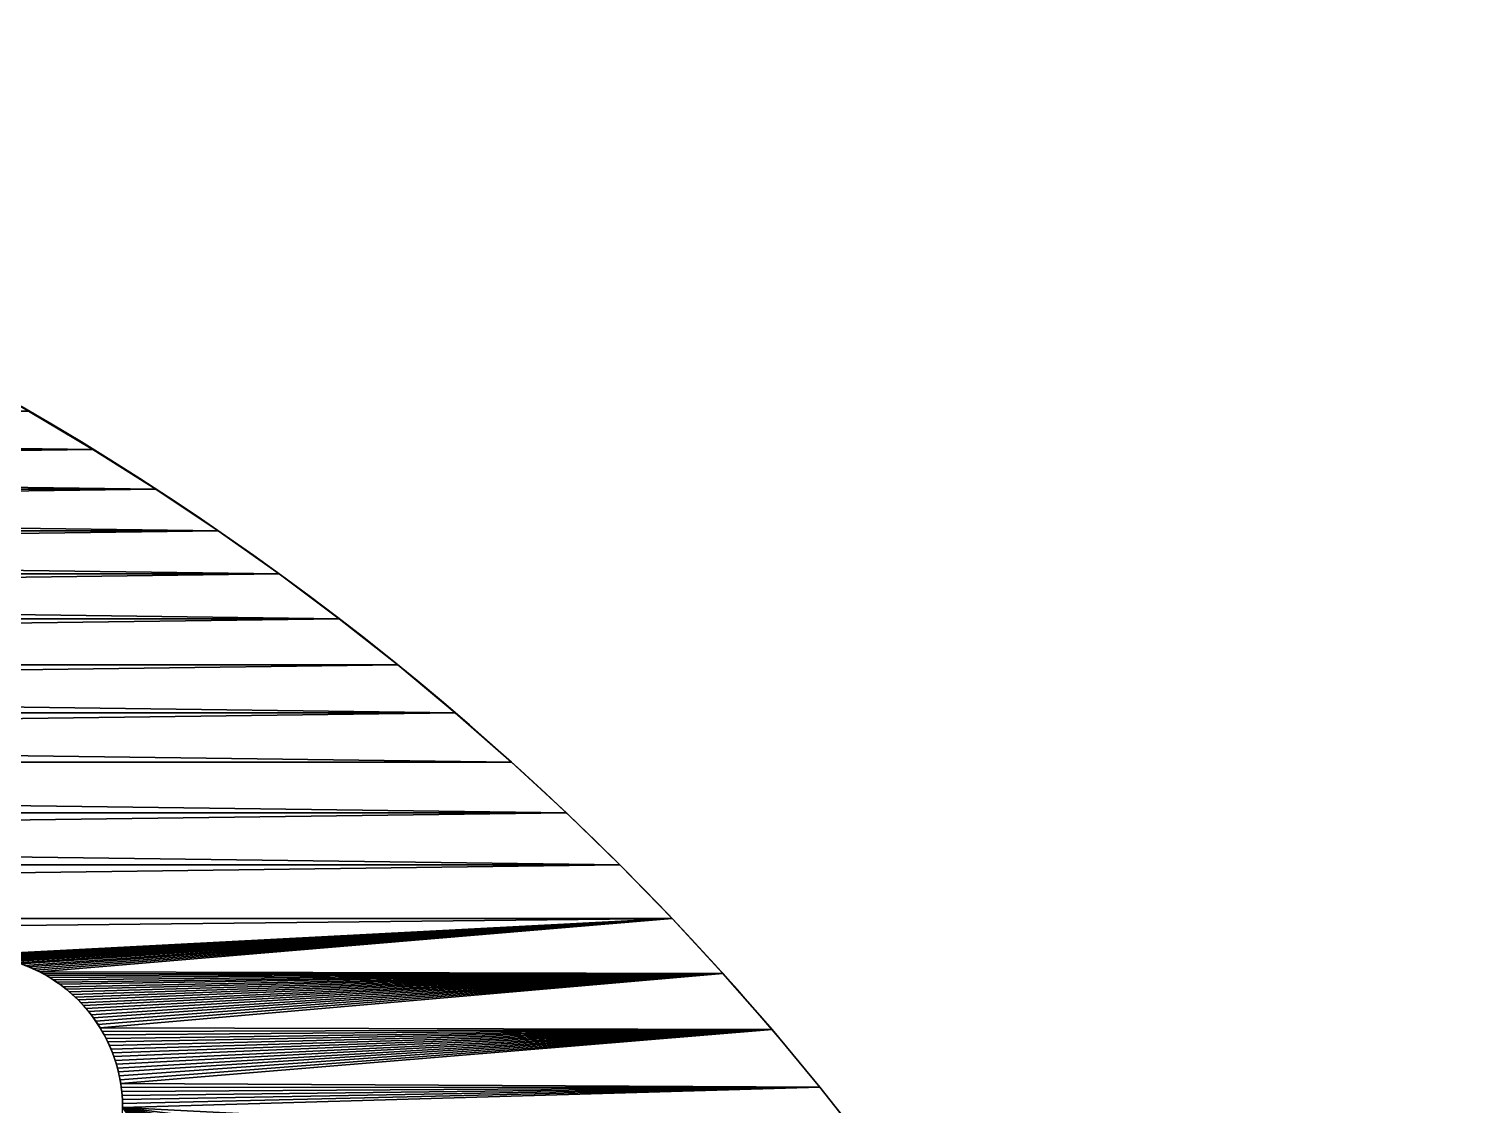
# Model space of a CAD drawing. Header units: millimetres. Extents: x 2995 to 3227, y 1383 to 1648.
# Drawn here: x 3064.45 to 3073.83, y 1636.28 to 1643.35 of the extents above; entities that cross this region are included whole.
import ezdxf

# ---------------------------------------------------------------- set-up
doc = ezdxf.new("R2010")
doc.units = ezdxf.units.MM

# ---------------------------------------------------------------- blocks, each defined once
blk = doc.blocks.new('EjeDireccion_5')
for p, q in [((51.5355, 64.5798, 6), (51.5355, 64.5798)), ((51.9132, 64.2657, 6), (51.9132, 64.2657)), ((52.2824, 63.9419, 6), (52.2824, 63.9419)), ((52.6431, 63.6085, 6), (52.6431, 63.6085)), ((52.9949, 63.2658, 6), (52.9949, 63.2658)), ((53.3377, 62.9139, 6), (53.3377, 62.9139)), ((53.6711, 62.5533, 6), (53.6711, 62.5533)), ((53.9949, 62.184, 6), (53.9949, 62.184)), ((54.309, 61.8063, 6), (54.309, 61.8063)), ((54.6131, 61.4206, 6), (54.6131, 61.4206)), ((54.907, 61.0271, 6), (54.907, 61.0271)), ((55.1904, 60.626, 6), (55.1904, 60.626)), ((55.4633, 60.2176, 6), (55.4633, 60.2176)), ((51.4282, 59.9984, 6), (51.4282, 59.9984)), ((51.4543, 59.9974, 6), (51.4543, 59.9974)), ((51.4804, 59.9957, 6), (51.4804, 59.9957)), ((51.5065, 59.9933, 6), (51.5065, 59.9933)), ((51.5325, 59.9902, 6), (51.5325, 59.9902)), ((51.5584, 59.9864, 6), (51.5584, 59.9864)), ((51.5842, 59.982, 6), (51.5842, 59.982)), ((51.6099, 59.9769, 6), (51.6099, 59.9769)), ((51.6354, 59.9711, 6), (51.6354, 59.9711)), ((51.6608, 59.9647, 6), (51.6608, 59.9647)), ((51.686, 59.9576, 6), (51.686, 59.9576)), ((51.711, 59.9498, 6), (51.711, 59.9498)), ((51.7358, 59.9414, 6), (51.7358, 59.9414)), ((51.7603, 59.9323, 6), (51.7603, 59.9323)), ((51.7847, 59.9226, 6), (51.7847, 59.9226)), ((51.8087, 59.9123, 6), (51.8087, 59.9123)), ((51.8325, 59.9013, 6), (51.8325, 59.9013)), ((51.856, 59.8897, 6), (51.856, 59.8897)), ((51.8791, 59.8776, 6), (51.8791, 59.8776)), ((51.902, 59.8648, 6), (51.902, 59.8648)), ((51.9245, 59.8514, 6), (51.9245, 59.8514)), ((51.9466, 59.8374, 6), (51.9466, 59.8374)), ((51.9684, 59.8229, 6), (51.9684, 59.8229)), ((51.9898, 59.8078, 6), (51.9898, 59.8078)), ((52.0107, 59.7921, 6), (52.0107, 59.7921)), ((52.0313, 59.7759, 6), (52.0313, 59.7759)), ((52.0514, 59.7591, 6), (52.0514, 59.7591)), ((55.7254, 59.8022, 6), (55.7254, 59.8022)), ((52.0711, 59.7419, 6), (52.0711, 59.7419)), ((52.0903, 59.7241, 6), (52.0903, 59.7241)), ((52.1091, 59.7058, 6), (52.1091, 59.7058)), ((52.1274, 59.6871, 6), (52.1274, 59.6871)), ((52.1451, 59.6679, 6), (52.1451, 59.6679)), ((52.1624, 59.6482, 6), (52.1624, 59.6482)), ((52.1791, 59.6281, 6), (52.1791, 59.6281)), ((52.1953, 59.6075, 6), (52.1953, 59.6075)), ((52.211, 59.5865, 6), (52.211, 59.5865)), ((52.2261, 59.5651, 6), (52.2261, 59.5651)), ((52.2406, 59.5434, 6), (52.2406, 59.5434)), ((52.2546, 59.5212, 6), (52.2546, 59.5212)), ((52.268, 59.4987, 6), (52.268, 59.4987)), ((52.2808, 59.4759, 6), (52.2808, 59.4759)), ((52.293, 59.4527, 6), (52.293, 59.4527)), ((52.3046, 59.4293, 6), (52.3046, 59.4293))]:
    blk.add_line(p, q)
at = {"color": 40, "true_color": 0xffcc32}
for p, q in [((52.3155, 59.4055, 6), (52.3155, 59.4055)), ((52.3259, 59.3814, 6), (52.3259, 59.3814))]:
    blk.add_line(p, q, dxfattribs=at)
at = {"color": 250, "true_color": 0x1e1e1e, "extrusion": (3.25295e-14, 1.46696e-13, -1)}
blk.add_arc((-39.7283, 49.9991, -6), 18.7619, 90, 270, dxfattribs=at)
at = {"color": 250, "true_color": 0x1e1e1e, "extrusion": (3.25295e-14, 1.57518e-13, -1)}
blk.add_arc((-39.7283, 49.9991), 18.7619, 90, 270, dxfattribs=at)
at = {"color": 250, "true_color": 0x1e1e1e, "extrusion": (-5.61218e-14, -2.25597e-14, -1)}
blk.add_arc((-51.402, 58.9987, -6), 1, 90, 270, dxfattribs=at)
at = {"color": 250, "true_color": 0x1e1e1e, "extrusion": (-5.61218e-14, -1.35358e-13, -1)}
blk.add_arc((-51.402, 58.9987), 1, 90, 270, dxfattribs=at)
at = {"color": 250, "true_color": 0x1e1e1e}
mesh = blk.add_polyface(dxfattribs=at)
corners = [(39.7283, 68.761, 6), (39.7283, 59.9987, 6), (51.402, 59.9987, 6), (40.2194, 68.7545, 6), (40.7102, 68.7353, 6), (41.2003, 68.7031, 6), (41.6895, 68.6582, 6), (42.1772, 68.6005, 6), (42.6633, 68.53, 6), (43.1474, 68.4468, 6), (43.6291, 68.351, 6), (44.1082, 68.2426, 6), (44.5842, 68.1217, 6), (45.057, 67.9884, 6), (45.526, 67.8427, 6), (45.9911, 67.6848, 6), (46.452, 67.5148, 6), (46.9082, 67.3328, 6), (47.3594, 67.1389, 6), (47.8055, 66.9333, 6), (48.246, 66.7161, 6), (48.6807, 66.4874, 6), (49.1092, 66.2474, 6), (49.5314, 65.9962, 6), (49.9467, 65.7341, 6), (50.3551, 65.4613, 6), (50.7563, 65.1778, 6), (51.1498, 64.8839, 6), (51.5355, 64.5798, 6), (51.4282, 59.9984, 6), (51.4543, 59.9974, 6), (51.4804, 59.9957, 6), (51.5065, 59.9933, 6), (51.5325, 59.9902, 6), (51.5584, 59.9864, 6), (51.402, 57.9987, 6), (45.4477, 55.9663, 6), (45.7609, 55.9909, 6), (46.0749, 55.9991, 6), (46.3889, 55.9909, 6), (46.702, 55.9663, 6)]
mesh.append_faces([[corners[k] for k in face] for face in [(0, 2, 3), (3, 2, 4), (4, 2, 5), (5, 2, 6), (6, 2, 7), (7, 2, 8), (8, 2, 9), (9, 2, 10), (10, 2, 11), (11, 2, 12), (12, 2, 13), (13, 2, 14), (14, 2, 15), (15, 2, 16), (16, 2, 17), (17, 2, 18), (18, 2, 19), (19, 2, 20), (20, 2, 21), (21, 2, 22), (22, 2, 23), (23, 2, 24), (24, 2, 25), (25, 2, 26), (26, 2, 27), (27, 2, 28)]], dxfattribs={"vtx0": -1, "vtx1": -1, "color": 250})
mesh.append_faces([[corners[k] for k in face] for face in [(0, 1, 2), (28, 2, 29), (28, 29, 30), (28, 30, 31), (28, 31, 32), (28, 32, 33), (28, 33, 34), (35, 36, 37), (35, 37, 38), (35, 38, 39), (35, 39, 40)]], dxfattribs={"vtx0": -1, "vtx2": -1, "color": 250})
mesh = blk.add_polyface(dxfattribs=at)
corners = [(51.402, 59.9987), (45.526, 67.8427), (45.9911, 67.6848), (46.452, 67.5148), (46.9082, 67.3328), (47.3594, 67.1389), (47.8055, 66.9333), (48.246, 66.7161), (48.6807, 66.4874), (49.1092, 66.2474), (49.5314, 65.9962), (49.9467, 65.7341), (50.3551, 65.4613), (50.7563, 65.1778), (51.1498, 64.8839), (51.5355, 64.5798), (51.4282, 59.9984), (51.4543, 59.9974), (51.4804, 59.9957), (51.5065, 59.9933), (51.5325, 59.9902), (51.5584, 59.9864), (51.9132, 64.2657), (51.5842, 59.982), (51.6099, 59.9769), (51.6354, 59.9711), (51.6608, 59.9647), (51.686, 59.9576), (51.711, 59.9498), (51.7358, 59.9414), (51.7603, 59.9323), (51.7847, 59.9226), (51.8087, 59.9123), (51.8325, 59.9013), (51.856, 59.8897), (51.8791, 59.8776), (51.902, 59.8648), (51.9245, 59.8514), (52.2824, 63.9419), (51.9466, 59.8374), (51.9684, 59.8229), (51.9898, 59.8078), (52.0107, 59.7921), (52.0313, 59.7759), (52.0514, 59.7591), (52.0711, 59.7419), (52.0903, 59.7241), (52.1091, 59.7058), (52.1274, 59.6871), (52.1451, 59.6679), (52.1624, 59.6482), (52.293, 59.4527), (52.6431, 63.6085)]
mesh.append_faces([[corners[k] for k in face] for face in [(0, 15, 16), (16, 15, 17), (17, 15, 18), (18, 15, 19), (19, 15, 20), (20, 15, 21), (21, 22, 23), (23, 22, 24), (24, 22, 25), (25, 22, 26), (26, 22, 27), (27, 22, 28), (28, 22, 29), (29, 22, 30), (30, 22, 31), (31, 22, 32), (32, 22, 33), (33, 22, 34), (34, 22, 35), (35, 22, 36), (36, 22, 37), (37, 38, 39), (39, 38, 40), (40, 38, 41), (41, 38, 42), (42, 38, 43), (43, 38, 44), (44, 38, 45), (45, 38, 46), (46, 38, 47), (47, 38, 48), (48, 38, 49), (49, 38, 50)]], dxfattribs={"vtx0": -1, "vtx1": -1, "color": 250})
mesh.append_faces([[corners[k] for k in face] for face in [(0, 1, 2), (0, 2, 3), (0, 3, 4), (0, 4, 5), (0, 5, 6), (0, 6, 7), (0, 7, 8), (0, 8, 9), (0, 9, 10), (0, 10, 11), (0, 11, 12), (0, 12, 13), (0, 13, 14), (0, 14, 15), (21, 15, 22), (37, 22, 38), (51, 38, 52)]], dxfattribs={"vtx0": -1, "vtx2": -1, "color": 250})
mesh = blk.add_polyface(dxfattribs=at)
corners = [(51.1498, 64.8839), (51.5355, 64.5798, 6), (51.5355, 64.5798), (51.1498, 64.8839, 6)]
mesh.append_faces([[corners[k] for k in face] for face in [(0, 1, 2), (1, 0, 3)]], dxfattribs={"vtx0": -1, "color": 250})
mesh = blk.add_polyface(dxfattribs=at)
corners = [(51.5355, 64.5798), (51.9132, 64.2657, 6), (51.9132, 64.2657), (51.5355, 64.5798, 6)]
mesh.append_faces([[corners[k] for k in face] for face in [(0, 1, 2), (1, 0, 3)]], dxfattribs={"vtx0": -1, "color": 250})
mesh = blk.add_polyface(dxfattribs=at)
corners = [(51.5355, 64.5798, 6), (51.5584, 59.9864, 6), (51.9132, 64.2657, 6), (51.5842, 59.982, 6), (51.6099, 59.9769, 6), (51.6354, 59.9711, 6), (51.6608, 59.9647, 6), (51.686, 59.9576, 6), (51.711, 59.9498, 6), (51.7358, 59.9414, 6), (51.7603, 59.9323, 6), (51.7847, 59.9226, 6), (51.8087, 59.9123, 6), (51.8325, 59.9013, 6), (51.856, 59.8897, 6), (51.8791, 59.8776, 6), (51.902, 59.8648, 6), (51.9245, 59.8514, 6), (52.2824, 63.9419, 6), (51.9466, 59.8374, 6), (51.9684, 59.8229, 6), (51.9898, 59.8078, 6), (52.0107, 59.7921, 6), (52.0313, 59.7759, 6), (52.0514, 59.7591, 6), (52.0711, 59.7419, 6), (52.0903, 59.7241, 6), (52.1091, 59.7058, 6), (52.1274, 59.6871, 6), (52.1451, 59.6679, 6), (52.1624, 59.6482, 6), (52.1791, 59.6281, 6), (52.1953, 59.6075, 6), (52.211, 59.5865, 6), (52.2261, 59.5651, 6), (52.2406, 59.5434, 6), (52.2546, 59.5212, 6), (52.268, 59.4987, 6), (52.293, 59.4527, 6), (52.6431, 63.6085, 6)]
mesh.append_faces([[corners[k] for k in face] for face in [(0, 1, 2), (2, 17, 18), (18, 38, 39)]], dxfattribs={"vtx0": -1, "vtx1": -1, "color": 250})
mesh.append_faces([[corners[k] for k in face] for face in [(2, 1, 3), (2, 3, 4), (2, 4, 5), (2, 5, 6), (2, 6, 7), (2, 7, 8), (2, 8, 9), (2, 9, 10), (2, 10, 11), (2, 11, 12), (2, 12, 13), (2, 13, 14), (2, 14, 15), (2, 15, 16), (2, 16, 17), (18, 17, 19), (18, 19, 20), (18, 20, 21), (18, 21, 22), (18, 22, 23), (18, 23, 24), (18, 24, 25), (18, 25, 26), (18, 26, 27), (18, 27, 28), (18, 28, 29), (18, 29, 30), (18, 30, 31), (18, 31, 32), (18, 32, 33), (18, 33, 34), (18, 34, 35), (18, 35, 36), (18, 36, 37)]], dxfattribs={"vtx0": -1, "vtx2": -1, "color": 250})
mesh = blk.add_polyface(dxfattribs=at)
corners = [(51.9132, 64.2657, 6), (52.2824, 63.9419), (51.9132, 64.2657), (52.2824, 63.9419, 6)]
mesh.append_faces([[corners[k] for k in face] for face in [(0, 1, 2), (1, 0, 3)]], dxfattribs={"vtx0": -1, "color": 250})
mesh = blk.add_polyface(dxfattribs=at)
corners = [(45.7609, 55.9909), (51.402, 57.9987), (46.0749, 55.9991), (46.3889, 55.9909), (46.702, 55.9663), (47.0135, 55.9252), (47.3223, 55.868), (47.6278, 55.7947), (47.929, 55.7055), (48.2251, 55.6006), (48.5153, 55.4804), (48.7988, 55.3452), (49.0749, 55.1953), (49.3427, 55.0311), (51.4209, 52.7231), (51.4282, 57.9991), (51.5561, 52.4395), (51.4543, 58.0001), (51.4804, 58.0018), (51.5065, 58.0042), (51.5325, 58.0073), (51.5584, 58.0111), (51.6764, 52.1493), (51.5842, 58.0155), (51.6099, 58.0206), (51.6354, 58.0264), (51.6608, 58.0328), (51.686, 58.0399), (52.1624, 59.6482), (52.2824, 63.9419), (52.1791, 59.6281), (52.1953, 59.6075), (52.211, 59.5865), (52.2261, 59.5651), (52.2406, 59.5434), (52.2546, 59.5212), (52.268, 59.4987), (52.2808, 59.4759), (52.293, 59.4527), (52.6431, 63.6085), (52.3046, 59.4293), (52.3155, 59.4055), (52.3259, 59.3814), (52.3356, 59.3571), (52.3446, 59.3325), (52.353, 59.3078), (52.3608, 59.2828), (52.3679, 59.2576), (52.3743, 59.2322), (52.3801, 59.2067), (52.3852, 59.181), (52.3897, 59.1552), (52.3934, 59.1293), (52.3965, 59.1033), (52.3989, 59.0772), (52.4006, 59.0511), (52.4016, 59.0249), (52.402, 58.9987)]
mesh.append_faces([[corners[k] for k in face] for face in [(0, 1, 2), (2, 1, 3), (3, 1, 4), (4, 1, 5), (5, 1, 6), (6, 1, 7), (7, 1, 8), (8, 1, 9), (9, 1, 10), (10, 1, 11), (11, 1, 12), (12, 1, 13), (28, 29, 30), (30, 29, 31), (31, 29, 32), (32, 29, 33), (33, 29, 34), (34, 29, 35), (35, 29, 36), (36, 29, 37), (37, 29, 38), (38, 39, 40), (40, 39, 41), (41, 39, 42), (42, 39, 43), (43, 39, 44), (44, 39, 45), (45, 39, 46), (46, 39, 47), (47, 39, 48), (48, 39, 49), (49, 39, 50), (50, 39, 51), (51, 39, 52), (52, 39, 53), (53, 39, 54), (54, 39, 55), (55, 39, 56), (56, 39, 57)]], dxfattribs={"vtx0": -1, "vtx1": -1, "color": 250})
mesh.append_faces([[corners[k] for k in face] for face in [(14, 1, 15), (16, 15, 17), (16, 17, 18), (16, 18, 19), (16, 19, 20), (16, 20, 21), (22, 21, 23), (22, 23, 24), (22, 24, 25), (22, 25, 26), (22, 26, 27)]], dxfattribs={"vtx0": -1, "vtx2": -1, "color": 250})
mesh = blk.add_polyface(dxfattribs=at)
corners = [(52.2824, 63.9419, 6), (52.268, 59.4987, 6), (52.2808, 59.4759, 6), (52.293, 59.4527, 6), (52.6431, 63.6085, 6), (52.3046, 59.4293, 6), (52.3155, 59.4055, 6), (52.3259, 59.3814, 6), (52.3356, 59.3571, 6), (52.3446, 59.3325, 6), (52.353, 59.3078, 6), (52.3608, 59.2828, 6), (52.3679, 59.2576, 6), (52.3743, 59.2322, 6), (52.3801, 59.2067, 6), (52.3852, 59.181, 6), (52.3897, 59.1552, 6), (52.3934, 59.1293, 6), (52.3965, 59.1033, 6), (52.3989, 59.0772, 6), (52.4006, 59.0511, 6), (52.4016, 59.0249, 6), (52.402, 58.9987, 6), (51.6608, 58.0328, 6), (51.6764, 52.1493, 6), (51.686, 58.0399, 6), (51.7812, 51.8532, 6), (51.711, 58.0477, 6), (51.7358, 58.0561, 6), (51.7603, 58.0652, 6), (51.7847, 58.0749, 6), (51.8704, 51.552, 6), (51.8087, 58.0852, 6), (51.8325, 58.0962, 6), (51.856, 58.1077, 6), (51.8791, 58.1199, 6), (51.9438, 51.2466, 6), (51.902, 58.1327, 6), (51.9245, 58.1461, 6), (51.9466, 58.1601, 6), (52.001, 50.9377, 6), (51.9684, 58.1746, 6), (51.9898, 58.1897, 6), (52.0107, 58.2054, 6), (52.0313, 58.2216, 6), (52.042, 50.6263, 6), (52.0514, 58.2383, 6)]
mesh.append_faces([[corners[k] for k in face] for face in [(23, 24, 25), (25, 26, 27), (27, 26, 28), (28, 26, 29), (29, 26, 30), (30, 31, 32), (32, 31, 33), (33, 31, 34), (34, 31, 35), (35, 36, 37), (37, 36, 38), (38, 36, 39), (39, 40, 41), (41, 40, 42), (42, 40, 43), (44, 45, 46)]], dxfattribs={"vtx0": -1, "vtx1": -1, "color": 250})
mesh.append_faces([[corners[k] for k in face] for face in [(0, 1, 2), (0, 2, 3), (4, 3, 5), (4, 5, 6), (4, 6, 7), (4, 7, 8), (4, 8, 9), (4, 9, 10), (4, 10, 11), (4, 11, 12), (4, 12, 13), (4, 13, 14), (4, 14, 15), (4, 15, 16), (4, 16, 17), (4, 17, 18), (4, 18, 19), (4, 19, 20), (4, 20, 21), (4, 21, 22)]], dxfattribs={"vtx0": -1, "vtx2": -1, "color": 250})
mesh = blk.add_polyface(dxfattribs=at)
corners = [(52.2824, 63.9419), (52.6431, 63.6085, 6), (52.6431, 63.6085), (52.2824, 63.9419, 6)]
mesh.append_faces([[corners[k] for k in face] for face in [(0, 1, 2), (1, 0, 3)]], dxfattribs={"vtx0": -1, "color": 250})
mesh = blk.add_polyface(dxfattribs=at)
corners = [(52.6431, 36.3897), (52.402, 40.9987), (52.6431, 63.6085), (52.9949, 63.2658), (52.9949, 36.7325), (53.3377, 62.9139), (53.3377, 37.0843), (53.6711, 37.445), (53.9949, 62.184), (53.9949, 37.8143), (54.309, 61.8063), (54.309, 38.1919), (54.6131, 61.4206), (54.6131, 38.5776), (54.907, 38.9712), (54.907, 61.0271), (55.1904, 39.3723), (55.4633, 60.2176), (55.4633, 39.7807), (55.7254, 59.8022), (55.7254, 40.1961), (55.9766, 59.38), (55.9766, 40.6182), (56.2166, 58.9515), (56.2166, 41.0467), (56.4452, 41.4814), (56.6625, 58.0763), (56.6625, 41.9219), (56.8681, 42.368), (56.8681, 57.6303), (57.062, 42.8193), (57.062, 57.179), (57.244, 43.2755), (57.244, 56.7228), (57.414, 43.7363), (57.5719, 55.7969), (57.5719, 44.2014), (57.7175, 44.6705), (57.7175, 55.3278), (57.8509, 45.1432), (57.9718, 54.379), (57.9718, 45.6193), (58.0802, 53.8999), (58.0802, 46.0983), (58.176, 53.4182), (58.176, 46.58), (58.2592, 47.0641), (58.3297, 52.448), (58.3297, 47.5502), (58.3874, 51.9603), (58.3874, 48.038), (58.4323, 51.4712), (58.4323, 48.5271), (58.4645, 49.0172), (58.4837, 50.4902), (58.4837, 49.508), (52.2808, 41.4759), (52.293, 58.5448), (52.293, 41.4527), (52.3046, 58.5682), (52.3046, 41.4293), (52.3155, 58.592), (52.3155, 41.4055), (52.3259, 58.6161), (52.3259, 41.3814), (52.3356, 58.6404), (52.3356, 41.3571), (52.3446, 58.6649), (52.3446, 41.3325), (52.353, 58.6897), (52.353, 41.3078), (52.3608, 58.7147), (52.3608, 41.2828), (52.3679, 58.7399), (52.3679, 41.2576), (52.3743, 58.7653), (52.3743, 41.2322), (52.3801, 58.7908), (52.3801, 41.2067), (52.3852, 58.8165), (52.3852, 41.181), (52.3897, 58.8423), (52.3897, 41.1552), (52.3934, 58.8682), (52.3934, 41.1293), (52.3965, 58.8942), (52.3965, 41.1033), (52.3989, 58.9203), (52.3989, 41.0772), (52.4006, 58.9464), (52.4006, 41.0511), (52.4016, 58.9726), (52.4016, 41.0249), (52.402, 58.9987)]
mesh.append_faces([[corners[k] for k in face] for face in [(0, 3, 4), (4, 5, 6), (6, 5, 7), (7, 8, 9), (9, 10, 11), (11, 12, 13), (13, 12, 14), (14, 15, 16), (16, 17, 18), (18, 19, 20), (20, 21, 22), (22, 23, 24), (24, 23, 25), (25, 26, 27), (27, 26, 28), (28, 29, 30), (30, 31, 32), (32, 33, 34), (34, 35, 36), (36, 35, 37), (37, 38, 39), (39, 40, 41), (41, 42, 43), (43, 44, 45), (45, 44, 46), (46, 47, 48), (48, 49, 50), (50, 51, 52), (52, 51, 53), (53, 54, 55), (56, 57, 58), (58, 59, 60), (60, 61, 62), (62, 63, 64), (64, 65, 66), (66, 67, 68), (68, 69, 70), (70, 71, 72), (72, 73, 74), (74, 75, 76), (76, 77, 78), (78, 79, 80), (80, 81, 82), (82, 83, 84), (84, 85, 86), (86, 87, 88), (88, 89, 90), (90, 91, 92), (92, 93, 1)]], dxfattribs={"vtx0": -1, "vtx1": -1, "color": 250})
mesh.append_faces([[corners[k] for k in face] for face in [(0, 1, 2)]], dxfattribs={"vtx0": -1, "vtx1": -1, "vtx2": -1, "color": 250})
mesh = blk.add_polyface(dxfattribs=at)
corners = [(52.402, 58.9987), (52.6431, 63.6085), (52.402, 40.9987), (52.6431, 36.3897), (52.9949, 63.2658), (52.9949, 36.7325), (53.3377, 62.9139), (53.6711, 37.445), (53.6711, 62.5533), (53.9949, 62.184), (53.9949, 37.8143), (54.309, 61.8063), (54.309, 38.1919), (54.6131, 61.4206), (54.907, 38.9712), (54.907, 61.0271), (55.1904, 39.3723), (55.1904, 60.626), (55.4633, 60.2176), (55.4633, 39.7807), (55.7254, 59.8022), (55.7254, 40.1961), (55.9766, 59.38), (55.9766, 40.6182), (56.2166, 58.9515), (56.4452, 41.4814), (56.4452, 58.5168), (56.6625, 58.0763), (56.8681, 42.368), (56.8681, 57.6303), (57.062, 42.8193), (57.062, 57.179), (57.244, 43.2755), (57.244, 56.7228), (57.414, 43.7363), (57.414, 56.262), (57.5719, 55.7969), (57.7175, 44.6705), (57.7175, 55.3278), (57.8509, 45.1432), (57.8509, 54.855), (57.9718, 54.379), (57.9718, 45.6193), (58.0802, 53.8999), (58.0802, 46.0983), (58.176, 53.4182), (58.2592, 47.0641), (58.2592, 52.9341), (58.3297, 52.448), (58.3297, 47.5502), (58.3874, 51.9603), (58.3874, 48.038), (58.4323, 51.4712), (58.4645, 49.0172), (58.4645, 50.981), (58.4837, 50.4902), (58.4837, 49.508), (58.4902, 49.9991), (52.293, 41.4527), (52.293, 58.5448), (52.3046, 58.5682), (52.3046, 41.4293), (52.3155, 58.592), (52.3155, 41.4055), (52.3259, 58.6161), (52.3259, 41.3814), (52.3356, 58.6404), (52.3356, 41.3571), (52.3446, 58.6649), (52.3446, 41.3325), (52.353, 58.6897), (52.353, 41.3078), (52.3608, 58.7147), (52.3608, 41.2828), (52.3679, 58.7399), (52.3679, 41.2576), (52.3743, 58.7653), (52.3743, 41.2322), (52.3801, 58.7908), (52.3801, 41.2067), (52.3852, 58.8165), (52.3852, 41.181), (52.3897, 58.8423), (52.3897, 41.1552), (52.3934, 58.8682), (52.3934, 41.1293), (52.3965, 58.8942), (52.3965, 41.1033), (52.3989, 58.9203), (52.3989, 41.0772), (52.4006, 58.9464), (52.4006, 41.0511), (52.4016, 58.9726), (52.4016, 41.0249)]
mesh.append_faces([[corners[k] for k in face] for face in [(56, 55, 57)]], dxfattribs={"vtx0": -1, "color": 250})
mesh.append_faces([[corners[k] for k in face] for face in [(0, 1, 2)]], dxfattribs={"vtx0": -1, "vtx1": -1, "vtx2": -1, "color": 250})
mesh.append_faces([[corners[k] for k in face] for face in [(3, 1, 4), (5, 4, 6), (7, 6, 8), (7, 8, 9), (10, 9, 11), (12, 11, 13), (14, 13, 15), (16, 15, 17), (16, 17, 18), (19, 18, 20), (21, 20, 22), (23, 22, 24), (25, 24, 26), (25, 26, 27), (28, 27, 29), (30, 29, 31), (32, 31, 33), (34, 33, 35), (34, 35, 36), (37, 36, 38), (39, 38, 40), (39, 40, 41), (42, 41, 43), (44, 43, 45), (46, 45, 47), (46, 47, 48), (49, 48, 50), (51, 50, 52), (53, 52, 54), (53, 54, 55), (58, 59, 60), (61, 60, 62), (63, 62, 64), (65, 64, 66), (67, 66, 68), (69, 68, 70), (71, 70, 72), (73, 72, 74), (75, 74, 76), (77, 76, 78), (79, 78, 80), (81, 80, 82), (83, 82, 84), (85, 84, 86), (87, 86, 88), (89, 88, 90), (91, 90, 92), (93, 92, 0)]], dxfattribs={"vtx0": -1, "vtx2": -1, "color": 250})
mesh = blk.add_polyface(dxfattribs=at)
corners = [(52.402, 58.9987, 6), (52.6431, 36.3897, 6), (52.6431, 63.6085, 6), (52.9949, 63.2658, 6), (53.3377, 37.0843, 6), (53.3377, 62.9139, 6), (53.6711, 37.445, 6), (53.6711, 62.5533, 6), (53.9949, 37.8143, 6), (53.9949, 62.184, 6), (54.309, 38.1919, 6), (54.309, 61.8063, 6), (54.6131, 61.4206, 6), (54.6131, 38.5776, 6), (54.907, 61.0271, 6), (54.907, 38.9712, 6), (55.1904, 60.626, 6), (55.4633, 39.7807, 6), (55.4633, 60.2176, 6), (55.7254, 40.1961, 6), (55.7254, 59.8022, 6), (55.9766, 40.6182, 6), (55.9766, 59.38, 6), (56.2166, 41.0467, 6), (56.2166, 58.9515, 6), (56.4452, 41.4814, 6), (56.4452, 58.5168, 6), (56.6625, 41.9219, 6), (56.6625, 58.0763, 6), (56.8681, 57.6303, 6), (56.8681, 42.368, 6), (57.062, 57.179, 6), (57.244, 43.2755, 6), (57.244, 56.7228, 6), (57.414, 43.7363, 6), (57.414, 56.262, 6), (57.5719, 44.2014, 6), (57.5719, 55.7969, 6), (57.7175, 55.3278, 6), (57.8509, 45.1432, 6), (57.8509, 54.855, 6), (57.9718, 45.6193, 6), (57.9718, 54.379, 6), (58.0802, 53.8999, 6), (58.0802, 46.0983, 6), (58.176, 53.4182, 6), (58.2592, 47.0641, 6), (58.2592, 52.9341, 6), (58.3297, 52.448, 6), (58.3874, 48.038, 6), (58.3874, 51.9603, 6), (58.4323, 48.5271, 6), (58.4323, 51.4712, 6), (58.4645, 49.0172, 6), (58.4645, 50.981, 6), (58.4837, 50.4902, 6), (58.4837, 49.508, 6), (58.4902, 49.9991, 6), (52.3934, 58.8682, 6), (52.3965, 41.1033, 6), (52.3965, 58.8942, 6), (52.3989, 58.9203, 6), (52.3989, 41.0772, 6), (52.4006, 58.9464, 6), (52.4016, 41.0249, 6), (52.4016, 58.9726, 6), (52.402, 40.9987, 6)]
mesh.append_faces([[corners[k] for k in face] for face in [(55, 56, 57)]], dxfattribs={"vtx0": -1, "color": 250})
mesh.append_faces([[corners[k] for k in face] for face in [(2, 1, 3), (3, 4, 5), (5, 6, 7), (7, 8, 9), (9, 10, 11), (11, 10, 12), (12, 13, 14), (14, 15, 16), (16, 17, 18), (18, 19, 20), (20, 21, 22), (22, 23, 24), (24, 25, 26), (26, 27, 28), (28, 27, 29), (29, 30, 31), (31, 32, 33), (33, 34, 35), (35, 36, 37), (37, 36, 38), (38, 39, 40), (40, 41, 42), (42, 41, 43), (43, 44, 45), (45, 46, 47), (47, 46, 48), (48, 49, 50), (50, 51, 52), (52, 53, 54), (54, 53, 55), (58, 59, 60), (60, 59, 61), (61, 62, 63), (63, 64, 65), (65, 66, 0)]], dxfattribs={"vtx0": -1, "vtx1": -1, "color": 250})
mesh.append_faces([[corners[k] for k in face] for face in [(0, 1, 2)]], dxfattribs={"vtx0": -1, "vtx1": -1, "vtx2": -1, "color": 250})
mesh = blk.add_polyface(dxfattribs=at)
corners = [(52.6431, 63.6085), (52.9949, 63.2658, 6), (52.9949, 63.2658), (52.6431, 63.6085, 6)]
mesh.append_faces([[corners[k] for k in face] for face in [(0, 1, 2), (1, 0, 3)]], dxfattribs={"vtx0": -1, "color": 250})
mesh = blk.add_polyface(dxfattribs=at)
corners = [(52.402, 40.9987, 6), (52.6431, 36.3897, 6), (52.402, 58.9987, 6), (52.9949, 63.2658, 6), (52.9949, 36.7325, 6), (53.3377, 37.0843, 6), (53.3377, 62.9139, 6), (53.6711, 37.445, 6), (53.6711, 62.5533, 6), (53.9949, 37.8143, 6), (53.9949, 62.184, 6), (54.309, 38.1919, 6), (54.6131, 61.4206, 6), (54.6131, 38.5776, 6), (54.907, 61.0271, 6), (54.907, 38.9712, 6), (55.1904, 60.626, 6), (55.1904, 39.3723, 6), (55.4633, 39.7807, 6), (55.4633, 60.2176, 6), (55.7254, 40.1961, 6), (55.7254, 59.8022, 6), (55.9766, 40.6182, 6), (55.9766, 59.38, 6), (56.2166, 41.0467, 6), (56.2166, 58.9515, 6), (56.4452, 41.4814, 6), (56.4452, 58.5168, 6), (56.6625, 41.9219, 6), (56.8681, 57.6303, 6), (56.8681, 42.368, 6), (57.062, 57.179, 6), (57.062, 42.8193, 6), (57.244, 43.2755, 6), (57.244, 56.7228, 6), (57.414, 43.7363, 6), (57.414, 56.262, 6), (57.5719, 44.2014, 6), (57.7175, 55.3278, 6), (57.7175, 44.6705, 6), (57.8509, 45.1432, 6), (57.8509, 54.855, 6), (57.9718, 45.6193, 6), (58.0802, 53.8999, 6), (58.0802, 46.0983, 6), (58.176, 53.4182, 6), (58.176, 46.58, 6), (58.2592, 47.0641, 6), (58.3297, 52.448, 6), (58.3297, 47.5502, 6), (58.3874, 48.038, 6), (58.3874, 51.9603, 6), (58.4323, 48.5271, 6), (58.4323, 51.4712, 6), (58.4645, 49.0172, 6), (58.4837, 50.4902, 6), (58.4837, 49.508, 6), (52.3897, 58.8423, 6), (52.3897, 41.1552, 6), (52.3934, 41.1293, 6), (52.3934, 58.8682, 6), (52.3965, 41.1033, 6), (52.3989, 58.9203, 6), (52.3989, 41.0772, 6), (52.4006, 58.9464, 6), (52.4006, 41.0511, 6), (52.4016, 41.0249, 6), (52.4016, 58.9726, 6)]
mesh.append_faces([[corners[k] for k in face] for face in [(0, 1, 2)]], dxfattribs={"vtx0": -1, "vtx1": -1, "vtx2": -1, "color": 250})
mesh.append_faces([[corners[k] for k in face] for face in [(3, 1, 4), (3, 4, 5), (6, 5, 7), (8, 7, 9), (10, 9, 11), (12, 11, 13), (14, 13, 15), (16, 15, 17), (16, 17, 18), (19, 18, 20), (21, 20, 22), (23, 22, 24), (25, 24, 26), (27, 26, 28), (29, 28, 30), (31, 30, 32), (31, 32, 33), (34, 33, 35), (36, 35, 37), (38, 37, 39), (38, 39, 40), (41, 40, 42), (43, 42, 44), (45, 44, 46), (45, 46, 47), (48, 47, 49), (48, 49, 50), (51, 50, 52), (53, 52, 54), (55, 54, 56), (57, 58, 59), (60, 59, 61), (62, 61, 63), (64, 63, 65), (64, 65, 66), (67, 66, 0)]], dxfattribs={"vtx0": -1, "vtx2": -1, "color": 250})
mesh = blk.add_polyface(dxfattribs=at)
corners = [(53.3377, 62.9139), (52.9949, 63.2658, 6), (53.3377, 62.9139, 6), (52.9949, 63.2658)]
mesh.append_faces([[corners[k] for k in face] for face in [(0, 1, 2), (1, 0, 3)]], dxfattribs={"vtx0": -1, "color": 250})
mesh = blk.add_polyface(dxfattribs=at)
corners = [(53.6711, 62.5533), (53.3377, 62.9139, 6), (53.6711, 62.5533, 6), (53.3377, 62.9139)]
mesh.append_faces([[corners[k] for k in face] for face in [(0, 1, 2), (1, 0, 3)]], dxfattribs={"vtx0": -1, "color": 250})
mesh = blk.add_polyface(dxfattribs=at)
corners = [(53.9949, 62.184), (53.6711, 62.5533, 6), (53.9949, 62.184, 6), (53.6711, 62.5533)]
mesh.append_faces([[corners[k] for k in face] for face in [(0, 1, 2), (1, 0, 3)]], dxfattribs={"vtx0": -1, "color": 250})
mesh = blk.add_polyface(dxfattribs=at)
corners = [(54.309, 61.8063), (53.9949, 62.184, 6), (54.309, 61.8063, 6), (53.9949, 62.184)]
mesh.append_faces([[corners[k] for k in face] for face in [(0, 1, 2), (1, 0, 3)]], dxfattribs={"vtx0": -1, "color": 250})
mesh = blk.add_polyface(dxfattribs=at)
corners = [(54.6131, 61.4206), (54.309, 61.8063, 6), (54.6131, 61.4206, 6), (54.309, 61.8063)]
mesh.append_faces([[corners[k] for k in face] for face in [(0, 1, 2), (1, 0, 3)]], dxfattribs={"vtx0": -1, "color": 250})
mesh = blk.add_polyface(dxfattribs=at)
corners = [(54.907, 61.0271), (54.6131, 61.4206, 6), (54.907, 61.0271, 6), (54.6131, 61.4206)]
mesh.append_faces([[corners[k] for k in face] for face in [(0, 1, 2), (1, 0, 3)]], dxfattribs={"vtx0": -1, "color": 250})
mesh = blk.add_polyface(dxfattribs=at)
corners = [(55.1904, 60.626), (54.907, 61.0271, 6), (55.1904, 60.626, 6), (54.907, 61.0271)]
mesh.append_faces([[corners[k] for k in face] for face in [(0, 1, 2), (1, 0, 3)]], dxfattribs={"vtx0": -1, "color": 250})
mesh = blk.add_polyface(dxfattribs=at)
corners = [(55.4633, 60.2176), (55.1904, 60.626, 6), (55.4633, 60.2176, 6), (55.1904, 60.626)]
mesh.append_faces([[corners[k] for k in face] for face in [(0, 1, 2), (1, 0, 3)]], dxfattribs={"vtx0": -1, "color": 250})
mesh = blk.add_polyface(dxfattribs=at)
corners = [(55.7254, 59.8022), (55.4633, 60.2176, 6), (55.7254, 59.8022, 6), (55.4633, 60.2176)]
mesh.append_faces([[corners[k] for k in face] for face in [(0, 1, 2), (1, 0, 3)]], dxfattribs={"vtx0": -1, "color": 250})
mesh = blk.add_polyface(dxfattribs=at)
corners = [(51.4282, 59.9984), (51.402, 59.9987, 6), (51.402, 59.9987), (51.4282, 59.9984, 6)]
mesh.append_faces([[corners[k] for k in face] for face in [(0, 1, 2), (1, 0, 3)]], dxfattribs={"vtx0": -1, "color": 250})
mesh = blk.add_polyface(dxfattribs=at)
corners = [(51.4543, 59.9974), (51.4282, 59.9984, 6), (51.4282, 59.9984), (51.4543, 59.9974, 6)]
mesh.append_faces([[corners[k] for k in face] for face in [(0, 1, 2), (1, 0, 3)]], dxfattribs={"vtx0": -1, "color": 250})
mesh = blk.add_polyface(dxfattribs=at)
corners = [(51.4804, 59.9957), (51.4543, 59.9974, 6), (51.4543, 59.9974), (51.4804, 59.9957, 6)]
mesh.append_faces([[corners[k] for k in face] for face in [(0, 1, 2), (1, 0, 3)]], dxfattribs={"vtx0": -1, "color": 250})
mesh = blk.add_polyface(dxfattribs=at)
corners = [(51.5065, 59.9933, 6), (51.4804, 59.9957), (51.5065, 59.9933), (51.4804, 59.9957, 6)]
mesh.append_faces([[corners[k] for k in face] for face in [(0, 1, 2), (1, 0, 3)]], dxfattribs={"vtx0": -1, "color": 250})
mesh = blk.add_polyface(dxfattribs=at)
corners = [(51.5325, 59.9902, 6), (51.5065, 59.9933), (51.5325, 59.9902), (51.5065, 59.9933, 6)]
mesh.append_faces([[corners[k] for k in face] for face in [(0, 1, 2), (1, 0, 3)]], dxfattribs={"vtx0": -1, "color": 250})
mesh = blk.add_polyface(dxfattribs=at)
corners = [(51.5584, 59.9864), (51.5325, 59.9902, 6), (51.5325, 59.9902), (51.5584, 59.9864, 6)]
mesh.append_faces([[corners[k] for k in face] for face in [(0, 1, 2), (1, 0, 3)]], dxfattribs={"vtx0": -1, "color": 250})
mesh = blk.add_polyface(dxfattribs=at)
corners = [(51.5842, 59.982, 6), (51.5584, 59.9864), (51.5842, 59.982), (51.5584, 59.9864, 6)]
mesh.append_faces([[corners[k] for k in face] for face in [(0, 1, 2), (1, 0, 3)]], dxfattribs={"vtx0": -1, "color": 250})
mesh = blk.add_polyface(dxfattribs=at)
corners = [(51.6099, 59.9769, 6), (51.5842, 59.982), (51.6099, 59.9769), (51.5842, 59.982, 6)]
mesh.append_faces([[corners[k] for k in face] for face in [(0, 1, 2), (1, 0, 3)]], dxfattribs={"vtx0": -1, "color": 250})
mesh = blk.add_polyface(dxfattribs=at)
corners = [(51.6354, 59.9711), (51.6099, 59.9769, 6), (51.6099, 59.9769), (51.6354, 59.9711, 6)]
mesh.append_faces([[corners[k] for k in face] for face in [(0, 1, 2), (1, 0, 3)]], dxfattribs={"vtx0": -1, "color": 250})
mesh = blk.add_polyface(dxfattribs=at)
corners = [(51.6608, 59.9647, 6), (51.6354, 59.9711), (51.6608, 59.9647), (51.6354, 59.9711, 6)]
mesh.append_faces([[corners[k] for k in face] for face in [(0, 1, 2), (1, 0, 3)]], dxfattribs={"vtx0": -1, "color": 250})
mesh = blk.add_polyface(dxfattribs=at)
corners = [(51.686, 59.9576), (51.6608, 59.9647, 6), (51.6608, 59.9647), (51.686, 59.9576, 6)]
mesh.append_faces([[corners[k] for k in face] for face in [(0, 1, 2), (1, 0, 3)]], dxfattribs={"vtx0": -1, "color": 250})
mesh = blk.add_polyface(dxfattribs=at)
corners = [(51.711, 59.9498), (51.686, 59.9576, 6), (51.686, 59.9576), (51.711, 59.9498, 6)]
mesh.append_faces([[corners[k] for k in face] for face in [(0, 1, 2), (1, 0, 3)]], dxfattribs={"vtx0": -1, "color": 250})
mesh = blk.add_polyface(dxfattribs=at)
corners = [(51.7358, 59.9414, 6), (51.711, 59.9498), (51.7358, 59.9414), (51.711, 59.9498, 6)]
mesh.append_faces([[corners[k] for k in face] for face in [(0, 1, 2), (1, 0, 3)]], dxfattribs={"vtx0": -1, "color": 250})
mesh = blk.add_polyface(dxfattribs=at)
corners = [(51.7603, 59.9323), (51.7358, 59.9414, 6), (51.7358, 59.9414), (51.7603, 59.9323, 6)]
mesh.append_faces([[corners[k] for k in face] for face in [(0, 1, 2), (1, 0, 3)]], dxfattribs={"vtx0": -1, "color": 250})
mesh = blk.add_polyface(dxfattribs=at)
corners = [(51.7847, 59.9226), (51.7603, 59.9323, 6), (51.7603, 59.9323), (51.7847, 59.9226, 6)]
mesh.append_faces([[corners[k] for k in face] for face in [(0, 1, 2), (1, 0, 3)]], dxfattribs={"vtx0": -1, "color": 250})
mesh = blk.add_polyface(dxfattribs=at)
corners = [(51.8087, 59.9123, 6), (51.7847, 59.9226), (51.8087, 59.9123), (51.7847, 59.9226, 6)]
mesh.append_faces([[corners[k] for k in face] for face in [(0, 1, 2), (1, 0, 3)]], dxfattribs={"vtx0": -1, "color": 250})
mesh = blk.add_polyface(dxfattribs=at)
corners = [(51.8325, 59.9013, 6), (51.8087, 59.9123), (51.8325, 59.9013), (51.8087, 59.9123, 6)]
mesh.append_faces([[corners[k] for k in face] for face in [(0, 1, 2), (1, 0, 3)]], dxfattribs={"vtx0": -1, "color": 250})
mesh = blk.add_polyface(dxfattribs=at)
corners = [(51.856, 59.8897, 6), (51.8325, 59.9013), (51.856, 59.8897), (51.8325, 59.9013, 6)]
mesh.append_faces([[corners[k] for k in face] for face in [(0, 1, 2), (1, 0, 3)]], dxfattribs={"vtx0": -1, "color": 250})
mesh = blk.add_polyface(dxfattribs=at)
corners = [(51.8791, 59.8776), (51.856, 59.8897, 6), (51.856, 59.8897), (51.8791, 59.8776, 6)]
mesh.append_faces([[corners[k] for k in face] for face in [(0, 1, 2), (1, 0, 3)]], dxfattribs={"vtx0": -1, "color": 250})
mesh = blk.add_polyface(dxfattribs=at)
corners = [(51.902, 59.8648, 6), (51.8791, 59.8776), (51.902, 59.8648), (51.8791, 59.8776, 6)]
mesh.append_faces([[corners[k] for k in face] for face in [(0, 1, 2), (1, 0, 3)]], dxfattribs={"vtx0": -1, "color": 250})
mesh = blk.add_polyface(dxfattribs=at)
corners = [(51.9245, 59.8514, 6), (51.902, 59.8648), (51.9245, 59.8514), (51.902, 59.8648, 6)]
mesh.append_faces([[corners[k] for k in face] for face in [(0, 1, 2), (1, 0, 3)]], dxfattribs={"vtx0": -1, "color": 250})
mesh = blk.add_polyface(dxfattribs=at)
corners = [(51.9466, 59.8374, 6), (51.9245, 59.8514), (51.9466, 59.8374), (51.9245, 59.8514, 6)]
mesh.append_faces([[corners[k] for k in face] for face in [(0, 1, 2), (1, 0, 3)]], dxfattribs={"vtx0": -1, "color": 250})
mesh = blk.add_polyface(dxfattribs=at)
corners = [(51.9684, 59.8229), (51.9466, 59.8374, 6), (51.9466, 59.8374), (51.9684, 59.8229, 6)]
mesh.append_faces([[corners[k] for k in face] for face in [(0, 1, 2), (1, 0, 3)]], dxfattribs={"vtx0": -1, "color": 250})
mesh = blk.add_polyface(dxfattribs=at)
corners = [(51.9898, 59.8078, 6), (51.9684, 59.8229), (51.9898, 59.8078), (51.9684, 59.8229, 6)]
mesh.append_faces([[corners[k] for k in face] for face in [(0, 1, 2), (1, 0, 3)]], dxfattribs={"vtx0": -1, "color": 250})
mesh = blk.add_polyface(dxfattribs=at)
corners = [(52.0107, 59.7921, 6), (51.9898, 59.8078), (52.0107, 59.7921), (51.9898, 59.8078, 6)]
mesh.append_faces([[corners[k] for k in face] for face in [(0, 1, 2), (1, 0, 3)]], dxfattribs={"vtx0": -1, "color": 250})
mesh = blk.add_polyface(dxfattribs=at)
corners = [(52.0313, 59.7759, 6), (52.0107, 59.7921), (52.0313, 59.7759), (52.0107, 59.7921, 6)]
mesh.append_faces([[corners[k] for k in face] for face in [(0, 1, 2), (1, 0, 3)]], dxfattribs={"vtx0": -1, "color": 250})
mesh = blk.add_polyface(dxfattribs=at)
corners = [(52.0514, 59.7591), (52.0313, 59.7759, 6), (52.0313, 59.7759), (52.0514, 59.7591, 6)]
mesh.append_faces([[corners[k] for k in face] for face in [(0, 1, 2), (1, 0, 3)]], dxfattribs={"vtx0": -1, "color": 250})
mesh = blk.add_polyface(dxfattribs=at)
corners = [(52.0711, 59.7419, 6), (52.0514, 59.7591), (52.0711, 59.7419), (52.0514, 59.7591, 6)]
mesh.append_faces([[corners[k] for k in face] for face in [(0, 1, 2), (1, 0, 3)]], dxfattribs={"vtx0": -1, "color": 250})
mesh = blk.add_polyface(dxfattribs=at)
corners = [(55.9766, 59.38), (55.7254, 59.8022, 6), (55.9766, 59.38, 6), (55.7254, 59.8022)]
mesh.append_faces([[corners[k] for k in face] for face in [(0, 1, 2), (1, 0, 3)]], dxfattribs={"vtx0": -1, "color": 250})
mesh = blk.add_polyface(dxfattribs=at)
corners = [(52.0903, 59.7241), (52.0711, 59.7419, 6), (52.0711, 59.7419), (52.0903, 59.7241, 6)]
mesh.append_faces([[corners[k] for k in face] for face in [(0, 1, 2), (1, 0, 3)]], dxfattribs={"vtx0": -1, "color": 250})
mesh = blk.add_polyface(dxfattribs=at)
corners = [(52.1091, 59.7058, 6), (52.0903, 59.7241), (52.1091, 59.7058), (52.0903, 59.7241, 6)]
mesh.append_faces([[corners[k] for k in face] for face in [(0, 1, 2), (1, 0, 3)]], dxfattribs={"vtx0": -1, "color": 250})
mesh = blk.add_polyface(dxfattribs=at)
corners = [(52.1091, 59.7058, 6), (52.1274, 59.6871), (52.1274, 59.6871, 6), (52.1091, 59.7058)]
mesh.append_faces([[corners[k] for k in face] for face in [(0, 1, 2), (1, 0, 3)]], dxfattribs={"vtx0": -1, "color": 250})
mesh = blk.add_polyface(dxfattribs=at)
corners = [(52.1451, 59.6679, 6), (52.1274, 59.6871), (52.1451, 59.6679), (52.1274, 59.6871, 6)]
mesh.append_faces([[corners[k] for k in face] for face in [(0, 1, 2), (1, 0, 3)]], dxfattribs={"vtx0": -1, "color": 250})
mesh = blk.add_polyface(dxfattribs=at)
corners = [(52.1451, 59.6679, 6), (52.1624, 59.6482), (52.1624, 59.6482, 6), (52.1451, 59.6679)]
mesh.append_faces([[corners[k] for k in face] for face in [(0, 1, 2), (1, 0, 3)]], dxfattribs={"vtx0": -1, "color": 250})
mesh = blk.add_polyface(dxfattribs=at)
corners = [(52.1791, 59.6281, 6), (52.1624, 59.6482), (52.1791, 59.6281), (52.1624, 59.6482, 6)]
mesh.append_faces([[corners[k] for k in face] for face in [(0, 1, 2), (1, 0, 3)]], dxfattribs={"vtx0": -1, "color": 250})
mesh = blk.add_polyface(dxfattribs=at)
corners = [(52.1953, 59.6075, 6), (52.1791, 59.6281), (52.1953, 59.6075), (52.1791, 59.6281, 6)]
mesh.append_faces([[corners[k] for k in face] for face in [(0, 1, 2), (1, 0, 3)]], dxfattribs={"vtx0": -1, "color": 250})
mesh = blk.add_polyface(dxfattribs=at)
corners = [(52.211, 59.5865, 6), (52.1953, 59.6075), (52.211, 59.5865), (52.1953, 59.6075, 6)]
mesh.append_faces([[corners[k] for k in face] for face in [(0, 1, 2), (1, 0, 3)]], dxfattribs={"vtx0": -1, "color": 250})
mesh = blk.add_polyface(dxfattribs=at)
corners = [(52.2261, 59.5651, 6), (52.211, 59.5865), (52.2261, 59.5651), (52.211, 59.5865, 6)]
mesh.append_faces([[corners[k] for k in face] for face in [(0, 1, 2), (1, 0, 3)]], dxfattribs={"vtx0": -1, "color": 250})
mesh = blk.add_polyface(dxfattribs=at)
corners = [(52.2406, 59.5434, 6), (52.2261, 59.5651), (52.2406, 59.5434), (52.2261, 59.5651, 6)]
mesh.append_faces([[corners[k] for k in face] for face in [(0, 1, 2), (1, 0, 3)]], dxfattribs={"vtx0": -1, "color": 250})
mesh = blk.add_polyface(dxfattribs=at)
corners = [(52.2546, 59.5212, 6), (52.2406, 59.5434), (52.2546, 59.5212), (52.2406, 59.5434, 6)]
mesh.append_faces([[corners[k] for k in face] for face in [(0, 1, 2), (1, 0, 3)]], dxfattribs={"vtx0": -1, "color": 250})
mesh = blk.add_polyface(dxfattribs=at)
corners = [(52.2546, 59.5212, 6), (52.268, 59.4987), (52.268, 59.4987, 6), (52.2546, 59.5212)]
mesh.append_faces([[corners[k] for k in face] for face in [(0, 1, 2), (1, 0, 3)]], dxfattribs={"vtx0": -1, "color": 250})
mesh = blk.add_polyface(dxfattribs=at)
corners = [(52.268, 59.4987, 6), (52.2808, 59.4759), (52.2808, 59.4759, 6), (52.268, 59.4987)]
mesh.append_faces([[corners[k] for k in face] for face in [(0, 1, 2), (1, 0, 3)]], dxfattribs={"vtx0": -1, "color": 250})
mesh = blk.add_polyface(dxfattribs=at)
corners = [(52.2808, 59.4759, 6), (52.293, 59.4527), (52.293, 59.4527, 6), (52.2808, 59.4759)]
mesh.append_faces([[corners[k] for k in face] for face in [(0, 1, 2), (1, 0, 3)]], dxfattribs={"vtx0": -1, "color": 250})
mesh = blk.add_polyface(dxfattribs=at)
corners = [(52.293, 59.4527, 6), (52.3046, 59.4293), (52.3046, 59.4293, 6), (52.293, 59.4527)]
mesh.append_faces([[corners[k] for k in face] for face in [(0, 1, 2), (1, 0, 3)]], dxfattribs={"vtx0": -1, "color": 250})
mesh = blk.add_polyface(dxfattribs=at)
corners = [(52.3046, 59.4293, 6), (52.3155, 59.4055), (52.3155, 59.4055, 6), (52.3046, 59.4293)]
mesh.append_faces([[corners[k] for k in face] for face in [(0, 1, 2), (1, 0, 3)]], dxfattribs={"vtx0": -1, "color": 250})
mesh = blk.add_polyface(dxfattribs=at)
corners = [(52.3155, 59.4055, 6), (52.3259, 59.3814), (52.3259, 59.3814, 6), (52.3155, 59.4055)]
mesh.append_faces([[corners[k] for k in face] for face in [(0, 1, 2), (1, 0, 3)]], dxfattribs={"vtx0": -1, "color": 250})
mesh = blk.add_polyface(dxfattribs=at)
corners = [(52.3259, 59.3814, 6), (52.3356, 59.3571), (52.3356, 59.3571, 6), (52.3259, 59.3814)]
mesh.append_faces([[corners[k] for k in face] for face in [(0, 1, 2), (1, 0, 3)]], dxfattribs={"vtx0": -1, "color": 250})

msp = doc.modelspace()

# ---------------------------------------------------------------- block references
at = {"extrusion": (6.3699e-14, 0, -1), "rotation": 90.0000000000076}
msp.add_blockref('EjeDireccion_5', (-3005.069, 1584.864, -6), dxfattribs=at)

doc.saveas('drawing.dxf')
